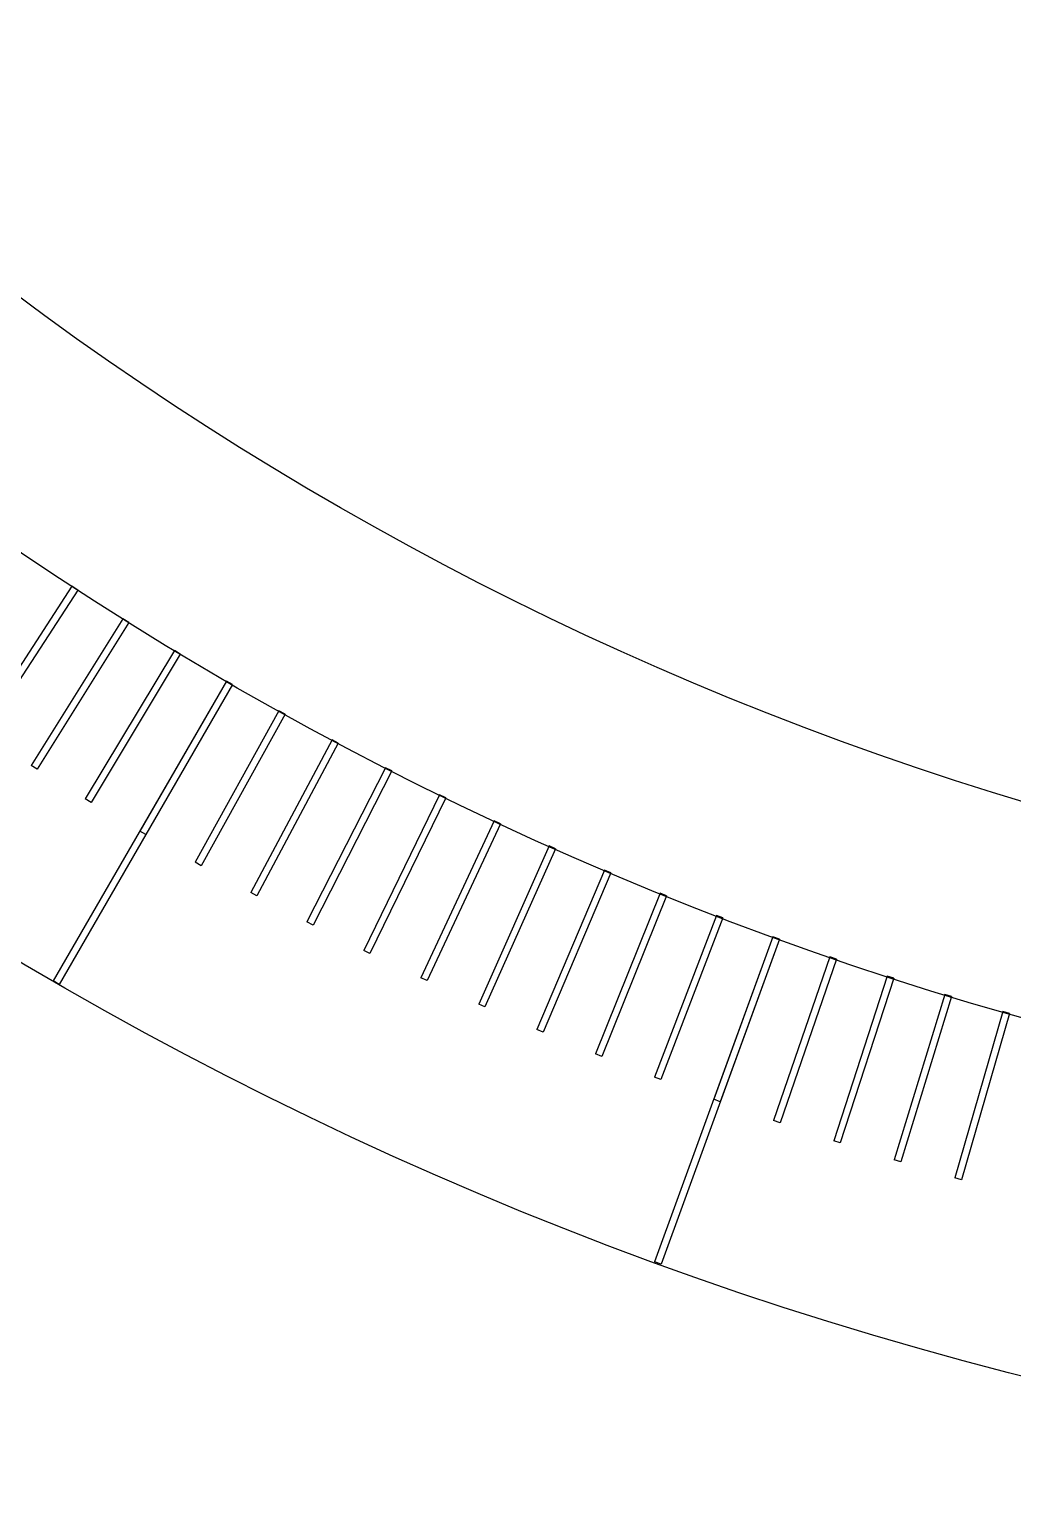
# Model space of a CAD drawing. Header units: millimetres. Extents: x -110 to 110, y -110 to 110.
# Drawn here: x -55.78 to -27.37, y -110 to -67.72 of the extents above; entities that cross this region are included whole.
import ezdxf

# ---------------------------------------------------------------- set-up
doc = ezdxf.new("R2010")
doc.units = ezdxf.units.MM
for name, color, linetype in [('Array', 7, 'CONTINUOUS'), ('Array001', 7, 'CONTINUOUS'), ('Cylinder001', 7, 'CONTINUOUS'), ('Tube003', 7, 'CONTINUOUS')]:
    doc.layers.add(name, color=color, linetype=linetype)

msp = doc.modelspace()

# ---------------------------------------------------------------- linework, layer by layer
at = {"layer": 'Array'}
for p, q in [((-50.0866, -86.5525, 1.7), (-55.0866, -95.2128, 1.7)), ((-50.0866, -86.5525, 1.5), (-55.0866, -95.2128, 1.5)), ((-50.0866, -86.5525, 1.5), (-55.0866, -95.2128, 1.5)), ((-50.0866, -86.5525, 1.7), (-55.0866, -95.2128, 1.7)), ((-49.9134, -86.6525, 1.7), (-54.9134, -95.3128, 1.7)), ((-49.9134, -86.6525, 1.5), (-54.9134, -95.3128, 1.5)), ((-49.9134, -86.6525, 1.5), (-54.9134, -95.3128, 1.5)), ((-49.9134, -86.6525, 1.7), (-54.9134, -95.3128, 1.7)), ((-50.0866, -86.5525, 1.5), (-50.0866, -86.5525, 1.7)), ((-49.9134, -86.6525, 1.5), (-50.0866, -86.5525, 1.5)), ((-50.0866, -86.5525, 1.5), (-50.0866, -86.5525, 1.7)), ((-49.9134, -86.6525, 1.7), (-50.0866, -86.5525, 1.7)), ((-49.9134, -86.6525, 1.5), (-50.0866, -86.5525, 1.5)), ((-49.9134, -86.6525, 1.7), (-50.0866, -86.5525, 1.7)), ((-49.9134, -86.6525, 1.5), (-49.9134, -86.6525, 1.7)), ((-49.9134, -86.6525, 1.5), (-49.9134, -86.6525, 1.7)), ((-34.296, -93.9351, 1.7), (-37.7162, -103.332, 1.7)), ((-34.296, -93.9351, 1.5), (-37.7162, -103.332, 1.5)), ((-34.296, -93.9351, 1.5), (-37.7162, -103.332, 1.5)), ((-34.296, -93.9351, 1.7), (-37.7162, -103.332, 1.7)), ((-34.108, -94.0035, 1.7), (-37.5282, -103.4, 1.7)), ((-34.108, -94.0035, 1.5), (-37.5282, -103.4, 1.5)), ((-34.108, -94.0035, 1.5), (-37.5282, -103.4, 1.5)), ((-34.108, -94.0035, 1.7), (-37.5282, -103.4, 1.7)), ((-34.296, -93.9351, 1.5), (-34.296, -93.9351, 1.7)), ((-34.108, -94.0035, 1.5), (-34.296, -93.9351, 1.5)), ((-34.296, -93.9351, 1.5), (-34.296, -93.9351, 1.7)), ((-34.108, -94.0035, 1.7), (-34.296, -93.9351, 1.7)), ((-34.108, -94.0035, 1.5), (-34.296, -93.9351, 1.5)), ((-34.108, -94.0035, 1.7), (-34.296, -93.9351, 1.7)), ((-34.108, -94.0035, 1.5), (-34.108, -94.0035, 1.7)), ((-34.108, -94.0035, 1.5), (-34.108, -94.0035, 1.7)), ((-55.0866, -95.2128, 1.5), (-55.0866, -95.2128, 1.7)), ((-54.9134, -95.3128, 1.5), (-55.0866, -95.2128, 1.5)), ((-55.0866, -95.2128, 1.5), (-55.0866, -95.2128, 1.7)), ((-54.9134, -95.3128, 1.7), (-55.0866, -95.2128, 1.7)), ((-54.9134, -95.3128, 1.5), (-55.0866, -95.2128, 1.5)), ((-54.9134, -95.3128, 1.7), (-55.0866, -95.2128, 1.7)), ((-54.9134, -95.3128, 1.5), (-54.9134, -95.3128, 1.7)), ((-54.9134, -95.3128, 1.5), (-54.9134, -95.3128, 1.7)), ((-37.7162, -103.332, 1.5), (-37.7162, -103.332, 1.7)), ((-37.5282, -103.4, 1.5), (-37.7162, -103.332, 1.5)), ((-37.7162, -103.332, 1.5), (-37.7162, -103.332, 1.7)), ((-37.5282, -103.4, 1.7), (-37.7162, -103.332, 1.7)), ((-37.5282, -103.4, 1.5), (-37.7162, -103.332, 1.5)), ((-37.5282, -103.4, 1.7), (-37.7162, -103.332, 1.7)), ((-37.5282, -103.4, 1.5), (-37.5282, -103.4, 1.7)), ((-37.5282, -103.4, 1.5), (-37.5282, -103.4, 1.7))]:
    msp.add_line(p, q, dxfattribs=at)
at = {"layer": 'Array001'}
for p, q in [((-54.5478, -83.8126, 1.7), (-57.271, -88.0059, 1.7)), ((-54.5478, -83.8126, 1.5), (-57.271, -88.0059, 1.5)), ((-54.5478, -83.8126, 1.5), (-57.271, -88.0059, 1.5)), ((-54.5478, -83.8126, 1.7), (-57.271, -88.0059, 1.7)), ((-54.38, -83.9215, 1.7), (-57.1032, -88.1149, 1.7)), ((-54.38, -83.9215, 1.5), (-57.1032, -88.1149, 1.5)), ((-54.38, -83.9215, 1.5), (-57.1032, -88.1149, 1.5)), ((-54.38, -83.9215, 1.7), (-57.1032, -88.1149, 1.7)), ((-54.5478, -83.8126, 1.5), (-54.5478, -83.8126, 1.7)), ((-54.38, -83.9215, 1.5), (-54.5478, -83.8126, 1.5)), ((-54.5478, -83.8126, 1.5), (-54.5478, -83.8126, 1.7)), ((-54.38, -83.9215, 1.7), (-54.5478, -83.8126, 1.7)), ((-54.38, -83.9215, 1.5), (-54.5478, -83.8126, 1.5)), ((-54.38, -83.9215, 1.7), (-54.5478, -83.8126, 1.7)), ((-54.38, -83.9215, 1.5), (-54.38, -83.9215, 1.7)), ((-54.38, -83.9215, 1.5), (-54.38, -83.9215, 1.7)), ((-53.0767, -84.7518, 1.7), (-55.7263, -88.9921, 1.7)), ((-53.0767, -84.7518, 1.5), (-55.7263, -88.9921, 1.5)), ((-53.0767, -84.7518, 1.5), (-55.7263, -88.9921, 1.5)), ((-53.0767, -84.7518, 1.7), (-55.7263, -88.9921, 1.7)), ((-52.9071, -84.8578, 1.7), (-55.5567, -89.098, 1.7)), ((-52.9071, -84.8578, 1.5), (-55.5567, -89.098, 1.5)), ((-52.9071, -84.8578, 1.5), (-55.5567, -89.098, 1.5)), ((-52.9071, -84.8578, 1.7), (-55.5567, -89.098, 1.7)), ((-53.0767, -84.7518, 1.5), (-53.0767, -84.7518, 1.7)), ((-52.9071, -84.8578, 1.5), (-53.0767, -84.7518, 1.5)), ((-53.0767, -84.7518, 1.5), (-53.0767, -84.7518, 1.7)), ((-52.9071, -84.8578, 1.7), (-53.0767, -84.7518, 1.7)), ((-52.9071, -84.8578, 1.5), (-53.0767, -84.7518, 1.5)), ((-52.9071, -84.8578, 1.7), (-53.0767, -84.7518, 1.7)), ((-52.9071, -84.8578, 1.5), (-52.9071, -84.8578, 1.7)), ((-52.9071, -84.8578, 1.5), (-52.9071, -84.8578, 1.7)), ((-51.5895, -85.6652, 1.7), (-54.1647, -89.9511, 1.7)), ((-51.5895, -85.6652, 1.5), (-54.1647, -89.9511, 1.5)), ((-51.5895, -85.6652, 1.5), (-54.1647, -89.9511, 1.5)), ((-51.5895, -85.6652, 1.7), (-54.1647, -89.9511, 1.7)), ((-51.4181, -85.7682, 1.7), (-53.9933, -90.0541, 1.7)), ((-51.4181, -85.7682, 1.5), (-53.9933, -90.0541, 1.5)), ((-51.4181, -85.7682, 1.5), (-53.9933, -90.0541, 1.5)), ((-51.4181, -85.7682, 1.7), (-53.9933, -90.0541, 1.7)), ((-51.5895, -85.6652, 1.5), (-51.5895, -85.6652, 1.7)), ((-51.4181, -85.7682, 1.5), (-51.5895, -85.6652, 1.5)), ((-51.5895, -85.6652, 1.5), (-51.5895, -85.6652, 1.7)), ((-51.4181, -85.7682, 1.7), (-51.5895, -85.6652, 1.7)), ((-51.4181, -85.7682, 1.5), (-51.5895, -85.6652, 1.5)), ((-51.4181, -85.7682, 1.7), (-51.5895, -85.6652, 1.7)), ((-51.4181, -85.7682, 1.5), (-51.4181, -85.7682, 1.7)), ((-51.4181, -85.7682, 1.5), (-51.4181, -85.7682, 1.7)), ((-50.0866, -86.5525, 1.7), (-52.5866, -90.8827, 1.7)), ((-50.0866, -86.5525, 1.5), (-52.5866, -90.8827, 1.5)), ((-50.0866, -86.5525, 1.5), (-52.5866, -90.8827, 1.5)), ((-50.0866, -86.5525, 1.7), (-52.5866, -90.8827, 1.7)), ((-49.9134, -86.6525, 1.7), (-52.4134, -90.9827, 1.7)), ((-49.9134, -86.6525, 1.5), (-52.4134, -90.9827, 1.5)), ((-49.9134, -86.6525, 1.5), (-52.4134, -90.9827, 1.5)), ((-49.9134, -86.6525, 1.7), (-52.4134, -90.9827, 1.7)), ((-50.0866, -86.5525, 1.5), (-50.0866, -86.5525, 1.7)), ((-49.9134, -86.6525, 1.5), (-50.0866, -86.5525, 1.5)), ((-50.0866, -86.5525, 1.5), (-50.0866, -86.5525, 1.7)), ((-49.9134, -86.6525, 1.7), (-50.0866, -86.5525, 1.7)), ((-49.9134, -86.6525, 1.5), (-50.0866, -86.5525, 1.5)), ((-49.9134, -86.6525, 1.7), (-50.0866, -86.5525, 1.7)), ((-49.9134, -86.6525, 1.5), (-49.9134, -86.6525, 1.7)), ((-49.9134, -86.6525, 1.5), (-49.9134, -86.6525, 1.7)), ((-48.5684, -87.4135, 1.7), (-50.9925, -91.7866, 1.7)), ((-48.5684, -87.4135, 1.5), (-50.9925, -91.7866, 1.5)), ((-48.5684, -87.4135, 1.5), (-50.9925, -91.7866, 1.5)), ((-48.5684, -87.4135, 1.7), (-50.9925, -91.7866, 1.7)), ((-48.3935, -87.5105, 1.7), (-50.8175, -91.8836, 1.7)), ((-48.3935, -87.5105, 1.5), (-50.8175, -91.8836, 1.5)), ((-48.3935, -87.5105, 1.5), (-50.8175, -91.8836, 1.5)), ((-48.3935, -87.5105, 1.7), (-50.8175, -91.8836, 1.7)), ((-48.5684, -87.4135, 1.5), (-48.5684, -87.4135, 1.7)), ((-48.3935, -87.5105, 1.5), (-48.5684, -87.4135, 1.5)), ((-48.5684, -87.4135, 1.5), (-48.5684, -87.4135, 1.7)), ((-48.3935, -87.5105, 1.7), (-48.5684, -87.4135, 1.7)), ((-48.3935, -87.5105, 1.5), (-48.5684, -87.4135, 1.5)), ((-48.3935, -87.5105, 1.7), (-48.5684, -87.4135, 1.7)), ((-48.3935, -87.5105, 1.5), (-48.3935, -87.5105, 1.7)), ((-48.3935, -87.5105, 1.5), (-48.3935, -87.5105, 1.7)), ((-47.0355, -88.2478, 1.7), (-49.3828, -92.6626, 1.7)), ((-47.0355, -88.2478, 1.5), (-49.3828, -92.6626, 1.5)), ((-47.0355, -88.2478, 1.5), (-49.3828, -92.6626, 1.5)), ((-47.0355, -88.2478, 1.7), (-49.3828, -92.6626, 1.7)), ((-46.8589, -88.3417, 1.7), (-49.2062, -92.7564, 1.7)), ((-46.8589, -88.3417, 1.5), (-49.2062, -92.7564, 1.5)), ((-46.8589, -88.3417, 1.5), (-49.2062, -92.7564, 1.5)), ((-46.8589, -88.3417, 1.7), (-49.2062, -92.7564, 1.7)), ((-47.0355, -88.2478, 1.5), (-47.0355, -88.2478, 1.7)), ((-46.8589, -88.3417, 1.5), (-47.0355, -88.2478, 1.5)), ((-47.0355, -88.2478, 1.5), (-47.0355, -88.2478, 1.7)), ((-46.8589, -88.3417, 1.7), (-47.0355, -88.2478, 1.7)), ((-46.8589, -88.3417, 1.5), (-47.0355, -88.2478, 1.5)), ((-46.8589, -88.3417, 1.7), (-47.0355, -88.2478, 1.7)), ((-46.8589, -88.3417, 1.5), (-46.8589, -88.3417, 1.7)), ((-46.8589, -88.3417, 1.5), (-46.8589, -88.3417, 1.7)), ((-55.7263, -88.9921, 1.5), (-55.7263, -88.9921, 1.7)), ((-55.5567, -89.098, 1.5), (-55.7263, -88.9921, 1.5)), ((-55.7263, -88.9921, 1.5), (-55.7263, -88.9921, 1.7)), ((-55.5567, -89.098, 1.7), (-55.7263, -88.9921, 1.7)), ((-55.5567, -89.098, 1.5), (-55.7263, -88.9921, 1.5)), ((-55.5567, -89.098, 1.7), (-55.7263, -88.9921, 1.7)), ((-55.5567, -89.098, 1.5), (-55.5567, -89.098, 1.7)), ((-55.5567, -89.098, 1.5), (-55.5567, -89.098, 1.7)), ((-45.4882, -89.0553, 1.7), (-47.7581, -93.5103, 1.7)), ((-45.4882, -89.0553, 1.5), (-47.7581, -93.5103, 1.5)), ((-45.4882, -89.0553, 1.5), (-47.7581, -93.5103, 1.5)), ((-45.4882, -89.0553, 1.7), (-47.7581, -93.5103, 1.7)), ((-45.3099, -89.1461, 1.7), (-47.5799, -93.6011, 1.7)), ((-45.3099, -89.1461, 1.5), (-47.5799, -93.6011, 1.5)), ((-45.3099, -89.1461, 1.5), (-47.5799, -93.6011, 1.5)), ((-45.3099, -89.1461, 1.7), (-47.5799, -93.6011, 1.7)), ((-45.4882, -89.0553, 1.5), (-45.4882, -89.0553, 1.7)), ((-45.3099, -89.1461, 1.5), (-45.4882, -89.0553, 1.5)), ((-45.4882, -89.0553, 1.5), (-45.4882, -89.0553, 1.7)), ((-45.3099, -89.1461, 1.7), (-45.4882, -89.0553, 1.7)), ((-45.3099, -89.1461, 1.5), (-45.4882, -89.0553, 1.5)), ((-45.3099, -89.1461, 1.7), (-45.4882, -89.0553, 1.7)), ((-45.3099, -89.1461, 1.5), (-45.3099, -89.1461, 1.7)), ((-45.3099, -89.1461, 1.5), (-45.3099, -89.1461, 1.7)), ((-54.1647, -89.9511, 1.5), (-54.1647, -89.9511, 1.7)), ((-53.9933, -90.0541, 1.5), (-54.1647, -89.9511, 1.5)), ((-54.1647, -89.9511, 1.5), (-54.1647, -89.9511, 1.7)), ((-53.9933, -90.0541, 1.7), (-54.1647, -89.9511, 1.7)), ((-53.9933, -90.0541, 1.5), (-54.1647, -89.9511, 1.5)), ((-53.9933, -90.0541, 1.7), (-54.1647, -89.9511, 1.7)), ((-53.9933, -90.0541, 1.5), (-53.9933, -90.0541, 1.7)), ((-53.9933, -90.0541, 1.5), (-53.9933, -90.0541, 1.7)), ((-43.927, -89.8356, 1.7), (-46.1188, -94.3295, 1.7)), ((-43.927, -89.8356, 1.5), (-46.1188, -94.3295, 1.5)), ((-43.927, -89.8356, 1.5), (-46.1188, -94.3295, 1.5)), ((-43.927, -89.8356, 1.7), (-46.1188, -94.3295, 1.7)), ((-43.7472, -89.9232, 1.7), (-45.9391, -94.4172, 1.7)), ((-43.7472, -89.9232, 1.5), (-45.9391, -94.4172, 1.5)), ((-43.7472, -89.9232, 1.5), (-45.9391, -94.4172, 1.5)), ((-43.7472, -89.9232, 1.7), (-45.9391, -94.4172, 1.7)), ((-43.927, -89.8356, 1.5), (-43.927, -89.8356, 1.7)), ((-43.7472, -89.9232, 1.5), (-43.927, -89.8356, 1.5)), ((-43.927, -89.8356, 1.5), (-43.927, -89.8356, 1.7)), ((-43.7472, -89.9232, 1.7), (-43.927, -89.8356, 1.7)), ((-43.7472, -89.9232, 1.5), (-43.927, -89.8356, 1.5)), ((-43.7472, -89.9232, 1.7), (-43.927, -89.8356, 1.7)), ((-43.7472, -89.9232, 1.5), (-43.7472, -89.9232, 1.7)), ((-43.7472, -89.9232, 1.5), (-43.7472, -89.9232, 1.7)), ((-52.5866, -90.8827, 1.5), (-52.5866, -90.8827, 1.7)), ((-52.4134, -90.9827, 1.5), (-52.5866, -90.8827, 1.5)), ((-52.5866, -90.8827, 1.5), (-52.5866, -90.8827, 1.7)), ((-52.4134, -90.9827, 1.7), (-52.5866, -90.8827, 1.7)), ((-52.4134, -90.9827, 1.5), (-52.5866, -90.8827, 1.5)), ((-52.4134, -90.9827, 1.7), (-52.5866, -90.8827, 1.7)), ((-42.3525, -90.5885, 1.7), (-44.4655, -95.1201, 1.7)), ((-42.3525, -90.5885, 1.5), (-44.4655, -95.1201, 1.5)), ((-42.3525, -90.5885, 1.5), (-44.4655, -95.1201, 1.5)), ((-42.3525, -90.5885, 1.7), (-44.4655, -95.1201, 1.7)), ((-42.1712, -90.673, 1.7), (-44.2843, -95.2046, 1.7)), ((-42.1712, -90.673, 1.5), (-44.2843, -95.2046, 1.5)), ((-42.1712, -90.673, 1.5), (-44.2843, -95.2046, 1.5)), ((-42.1712, -90.673, 1.7), (-44.2843, -95.2046, 1.7)), ((-42.3525, -90.5885, 1.5), (-42.3525, -90.5885, 1.7)), ((-42.1712, -90.673, 1.5), (-42.3525, -90.5885, 1.5)), ((-42.3525, -90.5885, 1.5), (-42.3525, -90.5885, 1.7)), ((-42.1712, -90.673, 1.7), (-42.3525, -90.5885, 1.7)), ((-42.1712, -90.673, 1.5), (-42.3525, -90.5885, 1.5)), ((-42.1712, -90.673, 1.7), (-42.3525, -90.5885, 1.7)), ((-42.1712, -90.673, 1.5), (-42.1712, -90.673, 1.7)), ((-42.1712, -90.673, 1.5), (-42.1712, -90.673, 1.7)), ((-52.4134, -90.9827, 1.5), (-52.4134, -90.9827, 1.7)), ((-52.4134, -90.9827, 1.5), (-52.4134, -90.9827, 1.7)), ((-40.765, -91.3139, 1.7), (-42.7987, -95.8816, 1.7)), ((-40.765, -91.3139, 1.5), (-42.7987, -95.8816, 1.5)), ((-40.765, -91.3139, 1.5), (-42.7987, -95.8816, 1.5)), ((-40.765, -91.3139, 1.7), (-42.7987, -95.8816, 1.7)), ((-40.765, -91.3139, 1.5), (-40.765, -91.3139, 1.7)), ((-40.5823, -91.3952, 1.5), (-40.765, -91.3139, 1.5)), ((-40.765, -91.3139, 1.5), (-40.765, -91.3139, 1.7)), ((-40.5823, -91.3952, 1.7), (-40.765, -91.3139, 1.7)), ((-40.5823, -91.3952, 1.5), (-40.765, -91.3139, 1.5)), ((-40.5823, -91.3952, 1.7), (-40.765, -91.3139, 1.7)), ((-40.5823, -91.3952, 1.7), (-42.616, -95.9629, 1.7)), ((-40.5823, -91.3952, 1.5), (-42.616, -95.9629, 1.5)), ((-40.5823, -91.3952, 1.5), (-42.616, -95.9629, 1.5)), ((-40.5823, -91.3952, 1.7), (-42.616, -95.9629, 1.7)), ((-40.5823, -91.3952, 1.5), (-40.5823, -91.3952, 1.7)), ((-40.5823, -91.3952, 1.5), (-40.5823, -91.3952, 1.7)), ((-50.9925, -91.7866, 1.5), (-50.9925, -91.7866, 1.7)), ((-50.8175, -91.8836, 1.5), (-50.9925, -91.7866, 1.5)), ((-50.9925, -91.7866, 1.5), (-50.9925, -91.7866, 1.7)), ((-50.8175, -91.8836, 1.7), (-50.9925, -91.7866, 1.7)), ((-50.8175, -91.8836, 1.5), (-50.9925, -91.7866, 1.5)), ((-50.8175, -91.8836, 1.7), (-50.9925, -91.7866, 1.7)), ((-50.8175, -91.8836, 1.5), (-50.8175, -91.8836, 1.7)), ((-50.8175, -91.8836, 1.5), (-50.8175, -91.8836, 1.7)), ((-39.1652, -92.0114, 1.7), (-41.1188, -96.6139, 1.7)), ((-39.1652, -92.0114, 1.5), (-41.1188, -96.6139, 1.5)), ((-39.1652, -92.0114, 1.5), (-41.1188, -96.6139, 1.5)), ((-39.1652, -92.0114, 1.7), (-41.1188, -96.6139, 1.7)), ((-38.9811, -92.0896, 1.7), (-40.9347, -96.6921, 1.7)), ((-38.9811, -92.0896, 1.5), (-40.9347, -96.6921, 1.5)), ((-38.9811, -92.0896, 1.5), (-40.9347, -96.6921, 1.5)), ((-38.9811, -92.0896, 1.7), (-40.9347, -96.6921, 1.7)), ((-39.1652, -92.0114, 1.5), (-39.1652, -92.0114, 1.7)), ((-38.9811, -92.0896, 1.5), (-39.1652, -92.0114, 1.5)), ((-39.1652, -92.0114, 1.5), (-39.1652, -92.0114, 1.7)), ((-38.9811, -92.0896, 1.7), (-39.1652, -92.0114, 1.7)), ((-38.9811, -92.0896, 1.5), (-39.1652, -92.0114, 1.5)), ((-38.9811, -92.0896, 1.7), (-39.1652, -92.0114, 1.7)), ((-38.9811, -92.0896, 1.5), (-38.9811, -92.0896, 1.7)), ((-38.9811, -92.0896, 1.5), (-38.9811, -92.0896, 1.7)), ((-49.3828, -92.6626, 1.5), (-49.3828, -92.6626, 1.7)), ((-49.2062, -92.7564, 1.5), (-49.3828, -92.6626, 1.5)), ((-49.3828, -92.6626, 1.5), (-49.3828, -92.6626, 1.7)), ((-49.2062, -92.7564, 1.7), (-49.3828, -92.6626, 1.7)), ((-49.2062, -92.7564, 1.5), (-49.3828, -92.6626, 1.5)), ((-49.2062, -92.7564, 1.7), (-49.3828, -92.6626, 1.7)), ((-49.2062, -92.7564, 1.5), (-49.2062, -92.7564, 1.7)), ((-49.2062, -92.7564, 1.5), (-49.2062, -92.7564, 1.7)), ((-37.5534, -92.6809, 1.7), (-39.4264, -97.3168, 1.7)), ((-37.5534, -92.6809, 1.5), (-39.4264, -97.3168, 1.5)), ((-37.5534, -92.6809, 1.5), (-39.4264, -97.3168, 1.5)), ((-37.5534, -92.6809, 1.7), (-39.4264, -97.3168, 1.7)), ((-37.3679, -92.7558, 1.7), (-39.241, -97.3918, 1.7)), ((-37.3679, -92.7558, 1.5), (-39.241, -97.3918, 1.5)), ((-37.3679, -92.7558, 1.5), (-39.241, -97.3918, 1.5)), ((-37.3679, -92.7558, 1.7), (-39.241, -97.3918, 1.7)), ((-37.5534, -92.6809, 1.5), (-37.5534, -92.6809, 1.7)), ((-37.3679, -92.7558, 1.5), (-37.5534, -92.6809, 1.5)), ((-37.5534, -92.6809, 1.5), (-37.5534, -92.6809, 1.7)), ((-37.3679, -92.7558, 1.7), (-37.5534, -92.6809, 1.7)), ((-37.3679, -92.7558, 1.5), (-37.5534, -92.6809, 1.5)), ((-37.3679, -92.7558, 1.7), (-37.5534, -92.6809, 1.7)), ((-37.3679, -92.7558, 1.5), (-37.3679, -92.7558, 1.7)), ((-37.3679, -92.7558, 1.5), (-37.3679, -92.7558, 1.7)), ((-35.9302, -93.3222, 1.7), (-37.722, -97.9901, 1.7)), ((-35.9302, -93.3222, 1.5), (-37.722, -97.9901, 1.5)), ((-35.9302, -93.3222, 1.5), (-37.722, -97.9901, 1.5)), ((-35.9302, -93.3222, 1.7), (-37.722, -97.9901, 1.7)), ((-35.7434, -93.3939, 1.7), (-37.5353, -98.0618, 1.7)), ((-35.7434, -93.3939, 1.5), (-37.5353, -98.0618, 1.5)), ((-35.7434, -93.3939, 1.5), (-37.5353, -98.0618, 1.5)), ((-35.7434, -93.3939, 1.7), (-37.5353, -98.0618, 1.7)), ((-35.9302, -93.3222, 1.5), (-35.9302, -93.3222, 1.7)), ((-35.7434, -93.3939, 1.5), (-35.9302, -93.3222, 1.5)), ((-35.9302, -93.3222, 1.5), (-35.9302, -93.3222, 1.7)), ((-35.7434, -93.3939, 1.7), (-35.9302, -93.3222, 1.7)), ((-35.7434, -93.3939, 1.5), (-35.9302, -93.3222, 1.5)), ((-35.7434, -93.3939, 1.7), (-35.9302, -93.3222, 1.7)), ((-35.7434, -93.3939, 1.5), (-35.7434, -93.3939, 1.7)), ((-35.7434, -93.3939, 1.5), (-35.7434, -93.3939, 1.7)), ((-47.7581, -93.5103, 1.5), (-47.7581, -93.5103, 1.7)), ((-47.5799, -93.6011, 1.5), (-47.7581, -93.5103, 1.5)), ((-47.7581, -93.5103, 1.5), (-47.7581, -93.5103, 1.7)), ((-47.5799, -93.6011, 1.7), (-47.7581, -93.5103, 1.7)), ((-47.5799, -93.6011, 1.5), (-47.7581, -93.5103, 1.5)), ((-47.5799, -93.6011, 1.7), (-47.7581, -93.5103, 1.7)), ((-47.5799, -93.6011, 1.5), (-47.5799, -93.6011, 1.7)), ((-47.5799, -93.6011, 1.5), (-47.5799, -93.6011, 1.7)), ((-34.296, -93.9351, 1.7), (-36.0061, -98.6335, 1.7)), ((-34.296, -93.9351, 1.5), (-36.0061, -98.6335, 1.5)), ((-34.296, -93.9351, 1.5), (-36.0061, -98.6335, 1.5)), ((-34.296, -93.9351, 1.7), (-36.0061, -98.6335, 1.7)), ((-34.108, -94.0035, 1.7), (-35.8181, -98.7019, 1.7)), ((-34.108, -94.0035, 1.5), (-35.8181, -98.7019, 1.5)), ((-34.108, -94.0035, 1.5), (-35.8181, -98.7019, 1.5)), ((-34.108, -94.0035, 1.7), (-35.8181, -98.7019, 1.7)), ((-34.296, -93.9351, 1.5), (-34.296, -93.9351, 1.7)), ((-34.108, -94.0035, 1.5), (-34.296, -93.9351, 1.5)), ((-34.296, -93.9351, 1.5), (-34.296, -93.9351, 1.7)), ((-34.108, -94.0035, 1.7), (-34.296, -93.9351, 1.7)), ((-34.108, -94.0035, 1.5), (-34.296, -93.9351, 1.5)), ((-34.108, -94.0035, 1.7), (-34.296, -93.9351, 1.7)), ((-34.108, -94.0035, 1.5), (-34.108, -94.0035, 1.7)), ((-34.108, -94.0035, 1.5), (-34.108, -94.0035, 1.7)), ((-46.1188, -94.3295, 1.5), (-46.1188, -94.3295, 1.7)), ((-45.9391, -94.4172, 1.5), (-46.1188, -94.3295, 1.5)), ((-46.1188, -94.3295, 1.5), (-46.1188, -94.3295, 1.7)), ((-45.9391, -94.4172, 1.7), (-46.1188, -94.3295, 1.7)), ((-45.9391, -94.4172, 1.5), (-46.1188, -94.3295, 1.5)), ((-45.9391, -94.4172, 1.7), (-46.1188, -94.3295, 1.7)), ((-45.9391, -94.4172, 1.5), (-45.9391, -94.4172, 1.7)), ((-45.9391, -94.4172, 1.5), (-45.9391, -94.4172, 1.7)), ((-32.6514, -94.5193, 1.7), (-34.2792, -99.2469, 1.7)), ((-32.6514, -94.5193, 1.5), (-34.2792, -99.2469, 1.5)), ((-32.6514, -94.5193, 1.5), (-34.2792, -99.2469, 1.5)), ((-32.6514, -94.5193, 1.7), (-34.2792, -99.2469, 1.7)), ((-32.4623, -94.5844, 1.7), (-34.0901, -99.312, 1.7)), ((-32.4623, -94.5844, 1.5), (-34.0901, -99.312, 1.5)), ((-32.4623, -94.5844, 1.5), (-34.0901, -99.312, 1.5)), ((-32.4623, -94.5844, 1.7), (-34.0901, -99.312, 1.7)), ((-32.6514, -94.5193, 1.5), (-32.6514, -94.5193, 1.7)), ((-32.4623, -94.5844, 1.5), (-32.6514, -94.5193, 1.5)), ((-32.6514, -94.5193, 1.5), (-32.6514, -94.5193, 1.7)), ((-32.4623, -94.5844, 1.7), (-32.6514, -94.5193, 1.7)), ((-32.4623, -94.5844, 1.5), (-32.6514, -94.5193, 1.5)), ((-32.4623, -94.5844, 1.7), (-32.6514, -94.5193, 1.7)), ((-32.4623, -94.5844, 1.5), (-32.4623, -94.5844, 1.7)), ((-32.4623, -94.5844, 1.5), (-32.4623, -94.5844, 1.7)), ((-44.4655, -95.1201, 1.5), (-44.4655, -95.1201, 1.7)), ((-44.2843, -95.2046, 1.5), (-44.4655, -95.1201, 1.5)), ((-44.4655, -95.1201, 1.5), (-44.4655, -95.1201, 1.7)), ((-44.2843, -95.2046, 1.7), (-44.4655, -95.1201, 1.7)), ((-44.2843, -95.2046, 1.5), (-44.4655, -95.1201, 1.5)), ((-44.2843, -95.2046, 1.7), (-44.4655, -95.1201, 1.7)), ((-30.9968, -95.0747, 1.7), (-32.5419, -99.83, 1.7)), ((-30.9968, -95.0747, 1.5), (-32.5419, -99.83, 1.5)), ((-30.9968, -95.0747, 1.5), (-32.5419, -99.83, 1.5)), ((-30.9968, -95.0747, 1.7), (-32.5419, -99.83, 1.7)), ((-30.9968, -95.0747, 1.5), (-30.9968, -95.0747, 1.7)), ((-30.8066, -95.1366, 1.5), (-30.9968, -95.0747, 1.5)), ((-30.9968, -95.0747, 1.5), (-30.9968, -95.0747, 1.7)), ((-30.8066, -95.1366, 1.7), (-30.9968, -95.0747, 1.7)), ((-30.8066, -95.1366, 1.5), (-30.9968, -95.0747, 1.5)), ((-30.8066, -95.1366, 1.7), (-30.9968, -95.0747, 1.7)), ((-44.2843, -95.2046, 1.5), (-44.2843, -95.2046, 1.7)), ((-44.2843, -95.2046, 1.5), (-44.2843, -95.2046, 1.7)), ((-30.8066, -95.1366, 1.7), (-32.3517, -99.8918, 1.7)), ((-30.8066, -95.1366, 1.5), (-32.3517, -99.8918, 1.5)), ((-30.8066, -95.1366, 1.5), (-32.3517, -99.8918, 1.5)), ((-30.8066, -95.1366, 1.7), (-32.3517, -99.8918, 1.7)), ((-30.8066, -95.1366, 1.5), (-30.8066, -95.1366, 1.7)), ((-30.8066, -95.1366, 1.5), (-30.8066, -95.1366, 1.7)), ((-42.7987, -95.8816, 1.5), (-42.7987, -95.8816, 1.7)), ((-42.616, -95.9629, 1.5), (-42.7987, -95.8816, 1.5)), ((-42.7987, -95.8816, 1.5), (-42.7987, -95.8816, 1.7)), ((-42.616, -95.9629, 1.7), (-42.7987, -95.8816, 1.7)), ((-42.616, -95.9629, 1.5), (-42.7987, -95.8816, 1.5)), ((-42.616, -95.9629, 1.7), (-42.7987, -95.8816, 1.7)), ((-42.616, -95.9629, 1.5), (-42.616, -95.9629, 1.7)), ((-42.616, -95.9629, 1.5), (-42.616, -95.9629, 1.7)), ((-29.3328, -95.6012, 1.7), (-30.7947, -100.383, 1.7)), ((-29.3328, -95.6012, 1.5), (-30.7947, -100.383, 1.5)), ((-29.3328, -95.6012, 1.5), (-30.7947, -100.383, 1.5)), ((-29.3328, -95.6012, 1.7), (-30.7947, -100.383, 1.7)), ((-29.1415, -95.6597, 1.7), (-30.6034, -100.441, 1.7)), ((-29.1415, -95.6597, 1.5), (-30.6034, -100.441, 1.5)), ((-29.1415, -95.6597, 1.5), (-30.6034, -100.441, 1.5)), ((-29.1415, -95.6597, 1.7), (-30.6034, -100.441, 1.7)), ((-29.3328, -95.6012, 1.5), (-29.3328, -95.6012, 1.7)), ((-29.1415, -95.6597, 1.5), (-29.3328, -95.6012, 1.5)), ((-29.3328, -95.6012, 1.5), (-29.3328, -95.6012, 1.7)), ((-29.1415, -95.6597, 1.7), (-29.3328, -95.6012, 1.7)), ((-29.1415, -95.6597, 1.5), (-29.3328, -95.6012, 1.5)), ((-29.1415, -95.6597, 1.7), (-29.3328, -95.6012, 1.7)), ((-29.1415, -95.6597, 1.5), (-29.1415, -95.6597, 1.7)), ((-29.1415, -95.6597, 1.5), (-29.1415, -95.6597, 1.7)), ((-27.6599, -96.0986, 1.7), (-29.038, -100.905, 1.7)), ((-27.6599, -96.0986, 1.5), (-29.038, -100.905, 1.5)), ((-27.6599, -96.0986, 1.5), (-29.038, -100.905, 1.5)), ((-27.6599, -96.0986, 1.7), (-29.038, -100.905, 1.7)), ((-27.4676, -96.1537, 1.7), (-28.8458, -100.96, 1.7)), ((-27.4676, -96.1537, 1.5), (-28.8458, -100.96, 1.5)), ((-27.4676, -96.1537, 1.5), (-28.8458, -100.96, 1.5)), ((-27.4676, -96.1537, 1.7), (-28.8458, -100.96, 1.7)), ((-27.6599, -96.0986, 1.5), (-27.6599, -96.0986, 1.7)), ((-27.4676, -96.1537, 1.5), (-27.6599, -96.0986, 1.5)), ((-27.6599, -96.0986, 1.5), (-27.6599, -96.0986, 1.7)), ((-27.4676, -96.1537, 1.7), (-27.6599, -96.0986, 1.7)), ((-27.4676, -96.1537, 1.5), (-27.6599, -96.0986, 1.5)), ((-27.4676, -96.1537, 1.7), (-27.6599, -96.0986, 1.7)), ((-27.4676, -96.1537, 1.5), (-27.4676, -96.1537, 1.7)), ((-27.4676, -96.1537, 1.5), (-27.4676, -96.1537, 1.7)), ((-41.1188, -96.6139, 1.5), (-41.1188, -96.6139, 1.7)), ((-40.9347, -96.6921, 1.5), (-41.1188, -96.6139, 1.5)), ((-41.1188, -96.6139, 1.5), (-41.1188, -96.6139, 1.7)), ((-40.9347, -96.6921, 1.7), (-41.1188, -96.6139, 1.7)), ((-40.9347, -96.6921, 1.5), (-41.1188, -96.6139, 1.5)), ((-40.9347, -96.6921, 1.7), (-41.1188, -96.6139, 1.7)), ((-40.9347, -96.6921, 1.5), (-40.9347, -96.6921, 1.7)), ((-40.9347, -96.6921, 1.5), (-40.9347, -96.6921, 1.7)), ((-39.4264, -97.3168, 1.5), (-39.4264, -97.3168, 1.7)), ((-39.241, -97.3918, 1.5), (-39.4264, -97.3168, 1.5)), ((-39.4264, -97.3168, 1.5), (-39.4264, -97.3168, 1.7)), ((-39.241, -97.3918, 1.7), (-39.4264, -97.3168, 1.7)), ((-39.241, -97.3918, 1.5), (-39.4264, -97.3168, 1.5)), ((-39.241, -97.3918, 1.7), (-39.4264, -97.3168, 1.7)), ((-39.241, -97.3918, 1.5), (-39.241, -97.3918, 1.7)), ((-39.241, -97.3918, 1.5), (-39.241, -97.3918, 1.7)), ((-37.722, -97.9901, 1.5), (-37.722, -97.9901, 1.7)), ((-37.5353, -98.0618, 1.5), (-37.722, -97.9901, 1.5)), ((-37.722, -97.9901, 1.5), (-37.722, -97.9901, 1.7)), ((-37.5353, -98.0618, 1.7), (-37.722, -97.9901, 1.7)), ((-37.5353, -98.0618, 1.5), (-37.722, -97.9901, 1.5)), ((-37.5353, -98.0618, 1.7), (-37.722, -97.9901, 1.7)), ((-37.5353, -98.0618, 1.5), (-37.5353, -98.0618, 1.7)), ((-37.5353, -98.0618, 1.5), (-37.5353, -98.0618, 1.7)), ((-36.0061, -98.6335, 1.5), (-36.0061, -98.6335, 1.7)), ((-35.8181, -98.7019, 1.5), (-36.0061, -98.6335, 1.5)), ((-36.0061, -98.6335, 1.5), (-36.0061, -98.6335, 1.7)), ((-35.8181, -98.7019, 1.7), (-36.0061, -98.6335, 1.7)), ((-35.8181, -98.7019, 1.5), (-36.0061, -98.6335, 1.5)), ((-35.8181, -98.7019, 1.7), (-36.0061, -98.6335, 1.7)), ((-35.8181, -98.7019, 1.5), (-35.8181, -98.7019, 1.7)), ((-35.8181, -98.7019, 1.5), (-35.8181, -98.7019, 1.7)), ((-34.2792, -99.2469, 1.5), (-34.2792, -99.2469, 1.7)), ((-34.0901, -99.312, 1.5), (-34.2792, -99.2469, 1.5)), ((-34.2792, -99.2469, 1.5), (-34.2792, -99.2469, 1.7)), ((-34.0901, -99.312, 1.7), (-34.2792, -99.2469, 1.7)), ((-34.0901, -99.312, 1.5), (-34.2792, -99.2469, 1.5)), ((-34.0901, -99.312, 1.7), (-34.2792, -99.2469, 1.7)), ((-34.0901, -99.312, 1.5), (-34.0901, -99.312, 1.7)), ((-34.0901, -99.312, 1.5), (-34.0901, -99.312, 1.7)), ((-32.5419, -99.83, 1.5), (-32.5419, -99.83, 1.7)), ((-32.3517, -99.8918, 1.5), (-32.5419, -99.83, 1.5)), ((-32.5419, -99.83, 1.5), (-32.5419, -99.83, 1.7)), ((-32.3517, -99.8918, 1.7), (-32.5419, -99.83, 1.7)), ((-32.3517, -99.8918, 1.5), (-32.5419, -99.83, 1.5)), ((-32.3517, -99.8918, 1.7), (-32.5419, -99.83, 1.7)), ((-32.3517, -99.8918, 1.5), (-32.3517, -99.8918, 1.7)), ((-32.3517, -99.8918, 1.5), (-32.3517, -99.8918, 1.7)), ((-30.7947, -100.383, 1.5), (-30.7947, -100.383, 1.7)), ((-30.6034, -100.441, 1.5), (-30.7947, -100.383, 1.5)), ((-30.7947, -100.383, 1.5), (-30.7947, -100.383, 1.7)), ((-30.6034, -100.441, 1.7), (-30.7947, -100.383, 1.7)), ((-30.6034, -100.441, 1.5), (-30.7947, -100.383, 1.5)), ((-30.6034, -100.441, 1.7), (-30.7947, -100.383, 1.7)), ((-30.6034, -100.441, 1.5), (-30.6034, -100.441, 1.7)), ((-30.6034, -100.441, 1.5), (-30.6034, -100.441, 1.7)), ((-29.038, -100.905, 1.5), (-29.038, -100.905, 1.7)), ((-28.8458, -100.96, 1.5), (-29.038, -100.905, 1.5)), ((-29.038, -100.905, 1.5), (-29.038, -100.905, 1.7)), ((-28.8458, -100.96, 1.7), (-29.038, -100.905, 1.7)), ((-28.8458, -100.96, 1.5), (-29.038, -100.905, 1.5)), ((-28.8458, -100.96, 1.7), (-29.038, -100.905, 1.7)), ((-28.8458, -100.96, 1.5), (-28.8458, -100.96, 1.7)), ((-28.8458, -100.96, 1.5), (-28.8458, -100.96, 1.7))]:
    msp.add_line(p, q, dxfattribs=at)
at = {"layer": 'Cylinder001'}
msp.add_circle((0, 0), 94, dxfattribs=at)
msp.add_circle((0, 0), 94, dxfattribs=at)
msp.add_circle((0, 0), 94, dxfattribs=at)
msp.add_circle((0, 0), 94, dxfattribs=at)
at = {"layer": 'Tube003'}
for radius in [110, 110, 110, 110, 100, 100, 100, 100]:
    msp.add_circle((0, 0), radius, dxfattribs=at)

doc.saveas('drawing.dxf')
